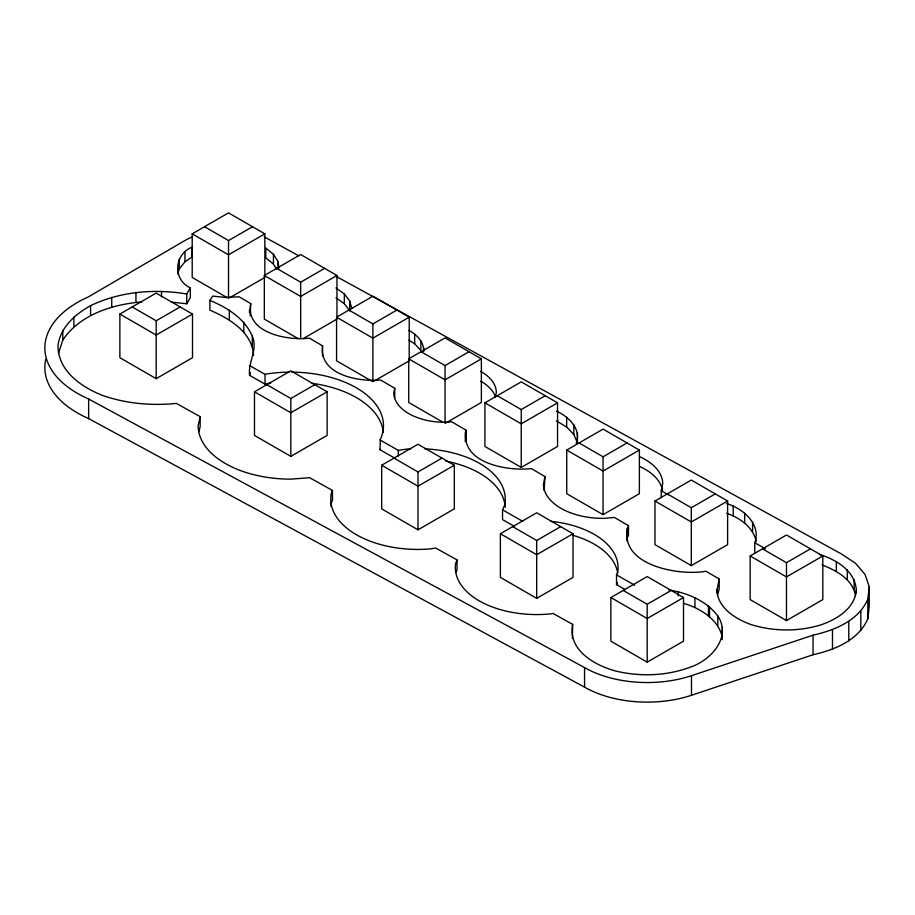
<?xml version="1.0" encoding="UTF-8"?>
<svg xmlns="http://www.w3.org/2000/svg" width="915" height="915" viewBox="0 0 915 915"><rect width="100%" height="100%" fill="white"/><g stroke="black" fill="none" stroke-linecap="round" stroke-linejoin="round"><path stroke-width="1.37" d="M253.581 355.409C252.323 332.111 229.162 318.351 209.867 310.174L209.867 300.383L212.646 296.105L225.788 297.455L239.089 296.78L250.71 303.608C245.311 333.312 287.939 340.746 309.476 338.161L322.572 345.859C318.706 375.024 359.229 382.07 380.697 380.034L394.742 388.28L393.77 393.095A51.297 29.612 0 0 0 445.754 422.295L451.747 421.792L466.124 430.244C459.765 463.196 507.528 471.442 531.318 468.572L544.963 476.589L544.185 490.371M556.423 411.132C568.409 416.428 581.883 429.261 576.176 443.432M177.727 273.894L179.283 268.827L184.933 261.85L192.058 256.955L192.058 247.164C174.067 254.198 172.432 279.544 190.32 287.882L186.729 293.99C154.418 288.625 120.357 291.393 90.574 305.667C75.35 314.177 60.928 326.712 58.068 344.829C57.325 370.495 81.092 386.954 102.503 395.417C126.224 403.675 151.501 405.905 176.423 403.424L200.168 416.657L198.132 425.772A92.678 53.505 0 0 0 291.062 479.14L309.602 477.699L332.477 490.451L331.482 492.625A87.234 50.359 0 0 0 429.627 548.977L435.712 548.028L457.02 559.911L455.624 563.571A81.378 46.985 0 0 0 550.956 613.839L553.049 613.462L572.664 624.396C567.517 650.096 595.093 665.731 616.207 671.141C641.015 676.986 667.458 675.945 691.34 666.761C711.23 659.841 731.714 637.069 717.795 615.921C706.128 600.663 687.325 592.726 668.739 589.992M572.435 638.453L572.664 624.396M722.175 639.631L722.324 627.004M423.656 350.891C424 341.89 416.474 334.467 409.005 330.441M544.963 476.589L543.407 484.573A59.669 34.45 0 0 0 604.209 518.359L614.491 517.455L628.479 525.679C616.493 564.921 678.861 576.313 705.968 571.235L719.179 579.001L719.179 588.791L717.577 595.299M626.821 540.937L627.027 528.344M45.75 359.275A111.344 64.29 0 0 0 88.641 418.601L584.548 687.142A88.595 51.148 0 0 0 691.488 695.274L813.058 654.751C834.606 649.879 858.396 640.42 867.809 618.78L867.809 599.199L869.25 586.721L865.052 574.46L855.491 563.24L841.411 553.952L336.091 276.33M867.809 618.78L869.25 606.313L869.25 586.721M250.23 315.961L250.71 303.608M661.259 497.76L661.259 490.772L662.723 483.257A59.669 34.45 0 0 0 639.722 456.734M495.358 397.11L496.342 392.283A51.297 29.612 0 0 0 480.821 371.467M199.001 431.651L200.168 426.447L200.168 416.657M716.628 592.222L719.179 579.001M819.394 554.433C836.127 559.477 855.125 570.857 856.337 590.186C854.656 608.75 836.756 619.329 820.835 624.922C798.132 631.727 773.598 631.636 750.975 624.545C735.271 618.826 717.646 607.915 716.628 589.432M58.491 353.281L62.792 340.048L62.792 330.269M270.703 383.179A92.678 53.505 0 0 0 266.574 383.774L265.03 384.14L249.578 375.333C247.851 361.745 258.156 349.873 252.334 336.217C244.477 318.283 227.297 307.612 209.867 300.383M249.578 375.333L250.436 372.679M456.082 572.138L457.02 569.69L457.02 559.911M625.025 589.489L616.527 584.639L616.527 574.86L617.774 571.612A81.378 46.985 0 0 0 550.681 521.31M616.527 584.639L617.362 582.478M514.39 526.388L502.529 519.617L502.529 509.827L504.52 505.503A87.234 50.359 0 0 0 424.915 448.853M627.027 538.134L628.479 535.469L628.479 525.679M754.772 552.603L754.772 542.812C761.589 524.284 742.843 508.42 726.659 503.582M171.322 302.11L186.729 303.769L190.32 297.672L190.32 287.882M192.184 237.088A64.244 37.092 0 0 0 186.157 239.799L88.16 297.009A111.344 64.29 0 0 0 88.641 399.009L584.548 667.561A88.595 51.148 0 0 0 691.488 675.682L813.058 635.17C834.606 630.286 858.396 620.827 867.809 599.199M394.674 458.095L379.977 449.711L380.388 439.337A92.678 53.505 0 0 0 291.965 372.131M379.977 449.711L380.388 449.116M62.792 340.048C80.097 314.451 112.225 304.455 141.631 301.927M227.32 297.73L192.207 277.462L192.207 233.84L228.521 212.875L264.847 233.84L264.847 277.462L229.734 297.73M204.548 226.726L228.521 240.565L252.506 226.726M119.865 314.074L156.179 293.109L192.505 314.074L192.505 357.696L156.179 378.661L119.865 357.696L119.865 314.074L156.179 335.039L192.505 314.074M264.847 233.84L228.521 254.816L192.207 233.84M132.195 306.948L156.179 320.799L180.164 306.948M298.233 338.676L264.332 319.106L264.332 275.484L300.658 254.519L336.972 275.484L336.972 319.106L303.071 338.676M276.673 268.358L300.658 282.209L324.642 268.358M336.972 275.484L300.658 296.46L264.332 275.484M371.684 381.086L336.571 360.819L336.571 317.196L372.897 296.22L409.211 317.196L409.211 360.819L374.109 381.086M254.484 391.792L290.81 370.827L327.124 391.792L327.124 435.414L290.81 456.379L254.484 435.414L254.484 391.792L290.81 412.768L327.124 391.792M348.912 310.071L372.897 323.921L396.881 310.071M409.211 317.196L372.897 338.161L336.571 317.196M266.825 384.677L290.81 398.517L314.783 384.677M442.631 422.044L408.731 402.474L408.731 358.852L445.056 337.887L481.37 358.852L481.37 402.474L445.056 423.439M421.072 351.737L445.056 365.577L469.04 351.737M481.37 358.852L445.056 379.828L408.731 358.852M484.916 402.84L521.23 381.864L557.555 402.84L557.555 446.451L521.23 467.428L484.916 446.451L484.916 402.84L521.23 423.805L557.555 402.84M381.681 465.232L417.995 444.267L454.32 465.232L454.32 508.854L417.995 529.819L381.681 508.854L381.681 465.232L417.995 486.197L454.32 465.232M497.257 395.715L521.23 409.565L545.214 395.715M394.022 458.106L417.995 471.957L441.979 458.106M566.74 450.077L603.065 429.112L639.379 450.077L639.379 493.7L603.065 514.665L566.74 493.7L566.74 450.077L603.065 471.053L639.379 450.077M579.081 442.963L603.065 456.802L627.05 442.963M500.379 533.754L536.693 512.789L573.019 533.754L573.019 577.376L536.693 598.353L500.379 577.376L500.379 533.754L536.693 554.73L573.019 533.754M512.709 526.64L536.693 540.479L560.678 526.64M654.98 501.02L691.294 480.055L727.619 501.02L727.619 544.642L691.294 565.607L654.98 544.642L654.98 501.02L691.294 521.985L727.619 501.02M667.31 493.894L691.294 507.745L715.278 493.894M610.877 597.552L647.191 576.587L683.516 597.552L683.516 641.175L647.191 662.14L610.877 641.175L610.877 597.552L647.191 618.529L683.516 597.552M623.207 590.438L647.191 604.277L671.175 590.438M750.163 555.977L786.477 535L822.802 555.977L822.802 599.6L786.477 620.564L750.163 599.6L750.163 555.977L786.477 576.942L822.802 555.977M762.492 548.851L786.477 562.702L810.461 548.851M249.578 365.543L265.03 374.361L266.574 373.983A92.678 53.505 0 0 1 289.129 372.131M379.977 439.921L398.345 450.409L406.374 449.151A87.234 50.359 0 0 1 410.606 448.876M683.333 603.26C700.147 608.235 717.657 618.78 722.324 636.783M726.659 513.361C739.903 517.753 752.931 527.109 756.293 541.325M821.979 564.864C836.15 570.4 853.169 579.424 855.502 596.054M264.206 236.836L298.565 255.708M661.259 490.772L668.316 494.706M754.772 542.812L765.478 548.771M502.529 509.827L522.694 521.333M616.527 574.86L634.736 585.245M556.423 420.911L566.671 427.042L573.831 434.488L577.399 442.757L577.399 432.978M409.005 340.231L414.667 343.766L420.889 350.594L420.889 340.803M335.965 287.95L344.337 293.955L349.736 301.001L351.795 308.618M335.965 297.73L344.337 303.734L349.736 310.791L349.736 301.001M278.972 267.981L278.011 261.576L273.448 254.324L265.796 248.011L265.796 257.801L273.448 264.115L276.49 268.941M860.832 611.026L860.832 630.618M856.337 590.186L856.337 592.989M854.13 579.733L854.13 589.523M848.788 621.422L848.788 641.003M847.301 569.976L847.301 579.755M836.344 561.558L836.344 571.349M832.49 629.646L832.49 649.238M813.058 635.17L813.058 654.751M786.477 562.702L786.477 620.564M752.599 521.939L752.599 531.729M744.719 513.224L744.719 523.003M733.201 505.972L733.201 515.763M717.795 615.921L717.795 625.711M709.525 607.045L709.525 616.836M708.462 605.902L708.462 615.692M694.943 597.621L694.943 607.4M691.488 675.682L691.488 695.274M691.294 507.745L691.294 565.607M678.175 591.628L678.175 595.825M647.191 604.277L647.191 662.14M603.065 456.802L603.065 514.665M584.548 667.561L584.548 687.142M573.831 424.709L573.831 434.488M566.671 417.251L566.671 427.042M536.693 540.479L536.693 598.353M521.23 409.565L521.23 467.428M466.124 430.244L466.124 440.035L465.323 441.636L465.323 431.846M445.056 365.577L445.056 422.032M423.839 348.318L423.839 351.12M417.995 471.957L417.995 529.819M414.667 333.975L414.667 343.766M398.345 450.409L398.345 456.002M394.742 388.28L394.742 398.071M372.897 323.921L372.897 381.784M344.337 293.955L344.337 303.734M332.477 490.451L332.477 500.242L331.482 502.415A87.234 50.359 0 0 0 330.875 506.338M322.572 345.859L322.48 355.809M300.658 282.209L300.658 338.664M290.81 398.517L290.81 456.379M278.011 261.576L278.011 268.564M273.448 254.324L273.448 264.115M265.03 374.361L265.03 384.14M252.334 336.217L252.334 346.007M249.509 310.013L249.509 312.816M243.825 322.252L243.825 332.042M229.333 310.025L229.333 319.815M228.521 240.565L228.521 298.427M186.729 293.99L186.729 303.769M184.933 252.06L184.933 261.85M179.283 259.048L179.283 268.827M161.52 291.256L161.52 296.849M156.179 320.799L156.179 378.661M135.946 292.388L135.946 302.179M111.744 297.306L111.744 307.097M90.574 305.667L90.574 315.458M88.641 399.009L88.641 418.601M73.886 316.91L73.886 326.701M480.821 381.246A51.297 29.612 0 0 1 495.438 396.927M445.834 461.114A87.234 50.359 0 0 1 505.194 507.379M639.722 466.524A59.669 34.45 0 0 1 662.471 490.474M572.79 535.275A81.378 46.985 0 0 1 617.739 573.202M311.798 383.293A92.678 53.505 0 0 1 383.339 432.486"/></g></svg>
